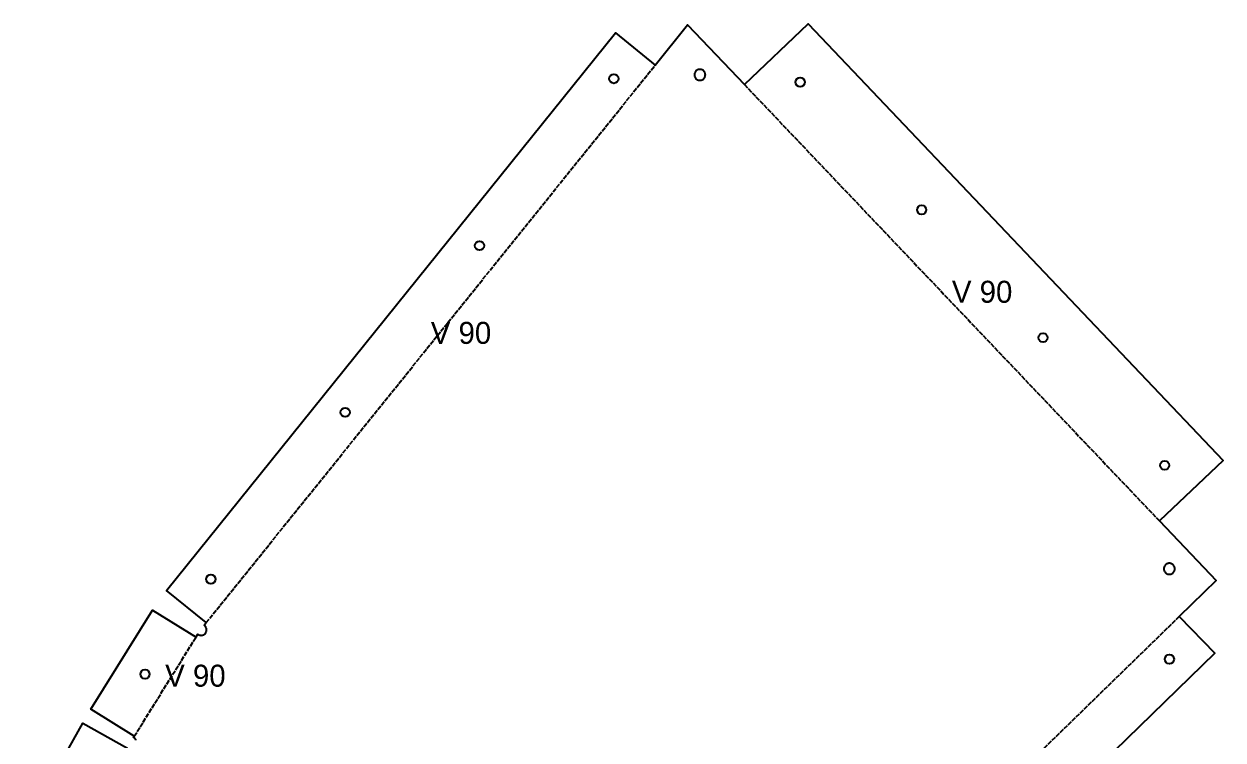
# Model space of a CAD drawing. Header units: millimetres. Extents: x -45 to 369, y -14 to 409.
# Drawn here: x -0.3 to 327, y 213.9 to 409.2 of the extents above; entities that cross this region are included whole.
import ezdxf

# ---------------------------------------------------------------- set-up
doc = ezdxf.new("R2010")
doc.units = ezdxf.units.MM
doc.linetypes.add('DASHED', pattern=[1.524, 1.27, -0.254])
for name, color, linetype in [('CUT', 7, 'CONTINUOUS'), ('ETCH', 8, 'CONTINUOUS'), ('HOLE', 6, 'CONTINUOUS'), ('VALLEY', 1, 'DASHED')]:
    doc.layers.add(name, color=color, linetype=linetype)

msp = doc.modelspace()

# ---------------------------------------------------------------- linework, layer by layer
at = {"layer": 'CUT'}
for points in [[(30.31, 213.9), (30.25, 214.04), (30.17, 214.16), (30.08, 214.28), (29.99, 214.39), (29.88, 214.49), (29.76, 214.58), (29.68, 214.62), (29.87, 214.93), (18.01, 222.31), (34.85, 249.38), (46.71, 242), (47.2, 242.78), (47.28, 242.72), (47.4, 242.64), (47.53, 242.58), (47.67, 242.53), (47.82, 242.49), (47.96, 242.47), (48.11, 242.46), (48.26, 242.47), (48.4, 242.49), (48.54, 242.53), (48.68, 242.58), (48.82, 242.64), (48.94, 242.72), (49.06, 242.8), (49.17, 242.9), (49.27, 243.01), (49.36, 243.13), (49.43, 243.26), (49.49, 243.39), (49.54, 243.53), (49.58, 243.67), (49.6, 243.82), (49.61, 243.96), (49.6, 244.11), (49.58, 244.26), (49.54, 244.4), (49.49, 244.54), (49.43, 244.67), (49.36, 244.8), (49.27, 244.92), (49.17, 245.03), (49.06, 245.12), (48.94, 245.21), (48.93, 245.22), (49.5, 245.93), (38.63, 254.69), (161.2, 406.79), (172.07, 398.03), (180.91, 409), (196.41, 392.71), (213.77, 409.24), (327.05, 290.2), (309.68, 273.68), (325.18, 257.39), (315.08, 247.57), (324.82, 237.56), (135.84, 53.76)], [(-0.25, 189.8), (15.78, 218.53), (27.98, 211.73)]]:
    msp.add_lwpolyline(points, dxfattribs=at)
for points in [[(182.92, 396.08), (182.85, 395.95), (182.81, 395.81), (182.77, 395.66), (182.75, 395.52), (182.74, 395.37), (182.75, 395.22), (182.77, 395.08), (182.81, 394.94), (182.85, 394.8), (182.92, 394.66), (182.99, 394.54), (183.08, 394.42), (183.18, 394.31), (183.29, 394.21), (183.41, 394.12), (183.53, 394.05), (183.67, 393.99), (183.81, 393.94), (183.95, 393.9), (184.09, 393.88), (184.24, 393.87), (184.39, 393.88), (184.53, 393.9), (184.68, 393.94), (184.81, 393.99), (184.95, 394.05), (185.07, 394.12), (185.19, 394.21), (185.3, 394.31), (185.4, 394.42), (185.49, 394.54), (185.56, 394.66), (185.63, 394.8), (185.68, 394.94), (185.71, 395.08), (185.73, 395.22), (185.74, 395.37), (185.73, 395.52), (185.71, 395.66), (185.68, 395.81), (185.63, 395.95), (185.56, 396.08), (185.49, 396.2), (185.4, 396.32), (185.3, 396.43), (185.19, 396.53), (185.07, 396.62), (184.95, 396.69), (184.81, 396.76), (184.68, 396.81), (184.53, 396.84), (184.39, 396.86), (184.24, 396.87), (184.09, 396.86), (183.95, 396.84), (183.81, 396.81), (183.67, 396.76), (183.53, 396.69), (183.41, 396.62), (183.29, 396.53), (183.18, 396.43), (183.08, 396.32), (182.99, 396.2), (182.92, 396.08)], [(310.99, 261.2), (310.94, 261.06), (310.91, 260.92), (310.89, 260.77), (310.88, 260.62), (310.89, 260.48), (310.91, 260.33), (310.94, 260.19), (310.99, 260.05), (311.06, 259.92), (311.13, 259.79), (311.22, 259.67), (311.32, 259.56), (311.43, 259.46), (311.55, 259.38), (311.67, 259.3), (311.8, 259.24), (311.94, 259.19), (312.09, 259.15), (312.23, 259.13), (312.38, 259.12), (312.53, 259.13), (312.67, 259.15), (312.81, 259.19), (312.95, 259.24), (313.09, 259.3), (313.21, 259.38), (313.33, 259.46), (313.44, 259.56), (313.54, 259.67), (313.63, 259.79), (313.7, 259.92), (313.76, 260.05), (313.81, 260.19), (313.85, 260.33), (313.87, 260.48), (313.88, 260.62), (313.87, 260.77), (313.85, 260.92), (313.81, 261.06), (313.76, 261.2), (313.7, 261.33), (313.63, 261.46), (313.54, 261.58), (313.44, 261.68), (313.33, 261.78), (313.21, 261.87), (313.09, 261.95), (312.95, 262.01), (312.81, 262.06), (312.67, 262.09), (312.53, 262.12), (312.38, 262.12), (312.23, 262.12), (312.09, 262.09), (311.94, 262.06), (311.8, 262.01), (311.67, 261.95), (311.55, 261.87), (311.43, 261.78), (311.32, 261.68), (311.22, 261.58), (311.13, 261.46), (311.06, 261.33), (310.99, 261.2)]]:
    msp.add_lwpolyline(points, close=True, dxfattribs=at)
at = {"layer": 'HOLE'}
for centre in [(160.76, 394.3), (211.61, 393.38), (244.77, 358.53), (124.09, 348.79), (277.93, 323.68), (87.41, 303.28), (311.1, 288.83), (50.74, 257.78), (312.42, 235.96), (32.8, 231.88)]:
    msp.add_circle(centre, 1.25, dxfattribs=at)
at = {"layer": 'VALLEY'}
for p, q in [((49.5, 245.93), (172.07, 398.03)), ((196.41, 392.71), (309.68, 273.68)), ((315.08, 247.57), (126.09, 63.78)), ((29.87, 214.93), (46.71, 242))]:
    msp.add_line(p, q, dxfattribs=at)

# ---------------------------------------------------------------- texts
at = {"layer": 'ETCH'}
for p in [(253.04, 333.19), (110.79, 321.98), (38.29, 228.46)]:
    msp.add_text('V 90', height=6, dxfattribs=at).set_placement(p)

doc.saveas('drawing.dxf')
